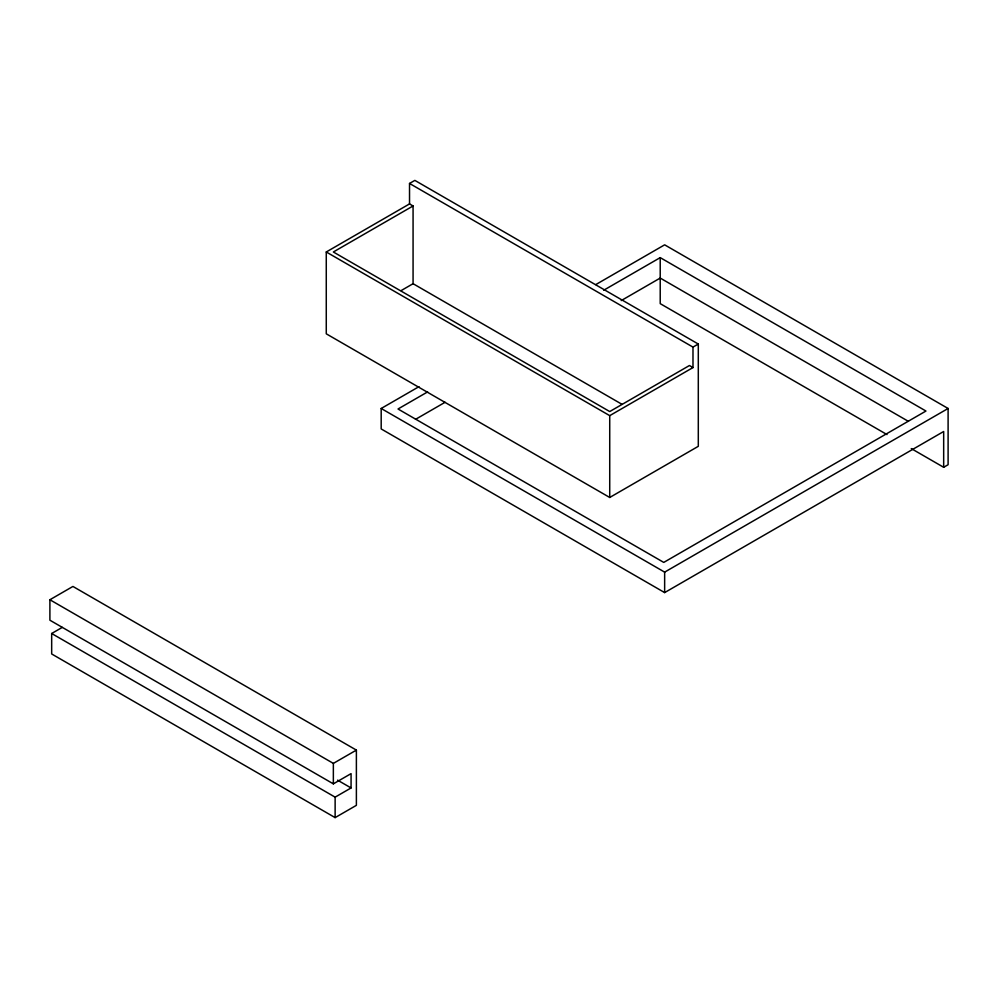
<?xml version="1.0" encoding="UTF-8"?>
<svg xmlns="http://www.w3.org/2000/svg" width="998" height="998" viewBox="0 0 998 998"><rect width="100%" height="100%" fill="white"/><g stroke="black" fill="none" stroke-linecap="round" stroke-linejoin="round"><path stroke-width="1.5" d="M409.529 203.916L409.529 183.457L414.844 180.388L698.301 344.036L698.301 446.318L609.728 497.466L326.271 333.819L326.271 251.983L409.529 203.916L413.072 205.962L413.072 283.694L622.041 404.34M413.072 205.962L333.357 251.983L609.728 411.55L689.443 365.518L692.986 367.563L692.986 347.104L409.529 183.457M401.121 290.605L413.072 283.694M51.671 633.505L335.128 797.153L351.071 787.946L351.071 773.625L333.357 783.854L49.9 620.207L49.9 599.748L72.929 586.45L356.386 750.109L356.386 805.336L335.128 817.611L51.671 653.964L51.671 633.505L62.3 627.368M595.806 284.58L664.643 244.834L948.1 408.481L948.1 464.731L943.671 467.289L943.671 431.498L664.643 592.587L381.186 428.94L381.186 408.481L418.985 386.663M427.606 391.915L398.015 408.993L663.757 562.41L925.957 411.039L660.214 257.621L603.74 290.218M415.505 419.36L445.083 402.281M621.218 300.585L660.214 278.068L908.417 421.368M692.986 347.104L698.301 344.036M326.271 251.983L609.728 415.642L692.986 367.563M49.9 599.748L333.357 763.395L356.386 750.109M381.186 408.481L664.643 572.128L948.1 408.481M886.985 434.567L660.214 303.642L660.214 257.621M911.274 448.589L943.671 467.289M337.574 780.162L351.071 787.946M664.643 572.128L664.643 592.587M609.728 415.642L609.728 497.466M335.128 797.153L335.128 817.611M333.357 763.395L333.357 783.854"/></g></svg>
